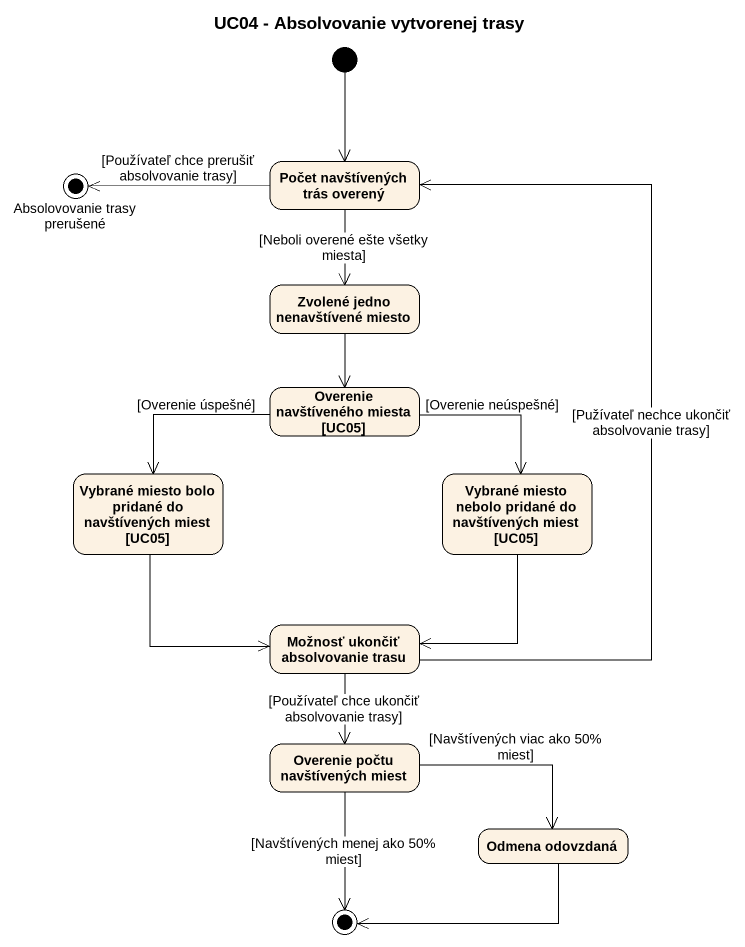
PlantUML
@startuml
title UC04 - Absolvovanie vytvorenej trasy
hide empty description
state "Absolovovanie trasy prerušené" as Absolovovanie_trasy <<end>>
state "Počet navštívených trás overený" as Počet_navštívených_trás
state "Zvolené jedno nenavštívené miesto" as Zvolené_jedno_nenavštívené
state "Overenie navštíveného miesta [UC05]" as Overenie_navštíveného
state "Vybrané miesto bolo pridané do navštívených miest [UC05]" as Vybrané_miesto_bolo_pridané
state "Vybrané miesto nebolo pridané do navštívených miest [UC05]" as Vybrané_miesto_nebolo
state "Možnosť ukončiť absolvovanie trasu" as Možnosť_ukončiť
state "Overenie počtu navštívených miest" as Overenie_počtu_navštívených
state "Odmena odovzdaná" as Odmena_odovzdaná
state final1 <<end>>
[*] --> Počet_navštívených_trás
Počet_navštívených_trás -left-> Absolovovanie_trasy : [Používateľ chce prerušiť absolvovanie trasy]
Počet_navštívených_trás --> Zvolené_jedno_nenavštívené : [Neboli overené ešte všetky miesta]
Zvolené_jedno_nenavštívené --> Overenie_navštíveného
Overenie_navštíveného -left-> Vybrané_miesto_bolo_pridané : [Overenie úspešné]
Overenie_navštíveného -right-> Vybrané_miesto_nebolo : [Overenie neúspešné]
Vybrané_miesto_bolo_pridané --> Možnosť_ukončiť
Vybrané_miesto_nebolo --> Možnosť_ukončiť
Možnosť_ukončiť -up-> Počet_navštívených_trás : [Pužívateľ nechce ukončiť absolvovanie trasy]
Možnosť_ukončiť --> Overenie_počtu_navštívených : [Používateľ chce ukončiť absolvovanie trasy]
Overenie_počtu_navštívených -right-> Odmena_odovzdaná : [Navštívených viac ako 50% miest]
Overenie_počtu_navštívených --> final1 : [Navštívených menej ako 50% miest]
Odmena_odovzdaná -left-> final1
@enduml
